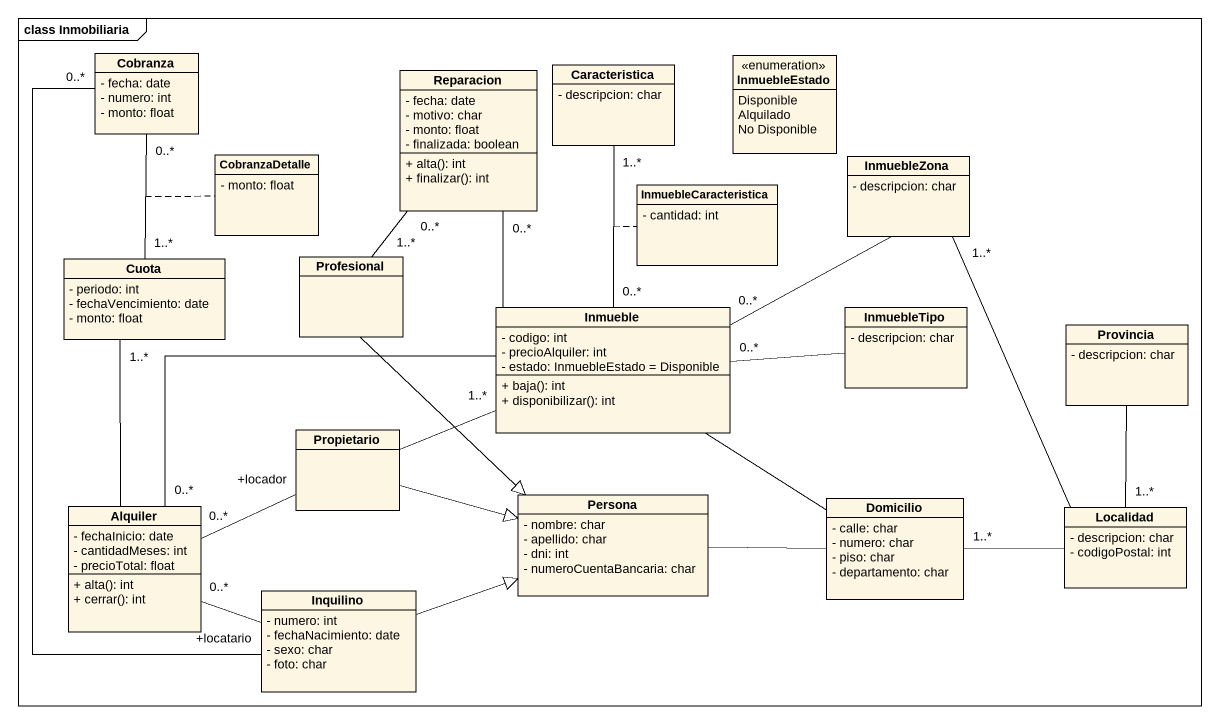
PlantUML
@startuml
mainframe class Inmobiliaria
hide circle
hide empty members
skinparam classAttributeIconSize 0
class Cobranza {
  - fecha: date
  - numero: int
  - monto: float
}
class Caracteristica {
  - descripcion: char
}
enum InmuebleEstado {
  Disponible
  Alquilado
  No Disponible
}
class Reparacion {
  - fecha: date
  - motivo: char
  - monto: float
  - finalizada: boolean
  + alta(): int
  + finalizar(): int
}
class CobranzaDetalle {
  - monto: float
}
class InmuebleZona {
  - descripcion: char
}
class InmuebleCaracteristica {
  - cantidad: int
}
class Cuota {
  - periodo: int
  - fechaVencimiento: date
  - monto: float
}
class Profesional
class Inmueble {
  - codigo: int
  - precioAlquiler: int
  - estado: InmuebleEstado = Disponible
  + baja(): int
  + disponibilizar(): int
}
class InmuebleTipo {
  - descripcion: char
}
class Provincia {
  - descripcion: char
}
class Propietario
class Alquiler {
  - fechaInicio: date
  - cantidadMeses: int
  - precioTotal: float
  + alta(): int
  + cerrar(): int
}
class Persona {
  - nombre: char
  - apellido: char
  - dni: int
  - numeroCuentaBancaria: char
}
class Domicilio {
  - calle: char
  - numero: char
  - piso: char
  - departamento: char
}
class Localidad {
  - descripcion: char
  - codigoPostal: int
}
class Inquilino {
  - numero: int
  - fechaNacimiento: date
  - sexo: char
  - foto: char
}
Cobranza "0..*" -- "1..*" Cuota
(Cobranza, Cuota) .. CobranzaDetalle
Cobranza "0..*" -- Inquilino
Caracteristica "1..*" -- "0..*" Inmueble
(Caracteristica, Inmueble) .. InmuebleCaracteristica
Reparacion "0..*" -- "1..*" Profesional
Profesional --|> Persona
Inmueble -up- "0..*" Reparacion
Inmueble "0..*" -right- InmuebleZona
Inmueble "0..*" -right- InmuebleTipo
Inmueble -- Domicilio
Propietario -right- "1..*" Inmueble
Propietario -right-|> Persona
Alquiler -up- "1..*" Cuota
Alquiler "0..*" -right- Inmueble
Alquiler "0..*" -right- "+locador" Propietario
Alquiler "0..*" -right- "+locatario" Inquilino
Persona -right- Domicilio
Domicilio "1..*" -right- Localidad
Localidad -up- "1..*" InmuebleZona
Localidad "1..*" -up- Provincia
Inquilino -right-|> Persona
@enduml
